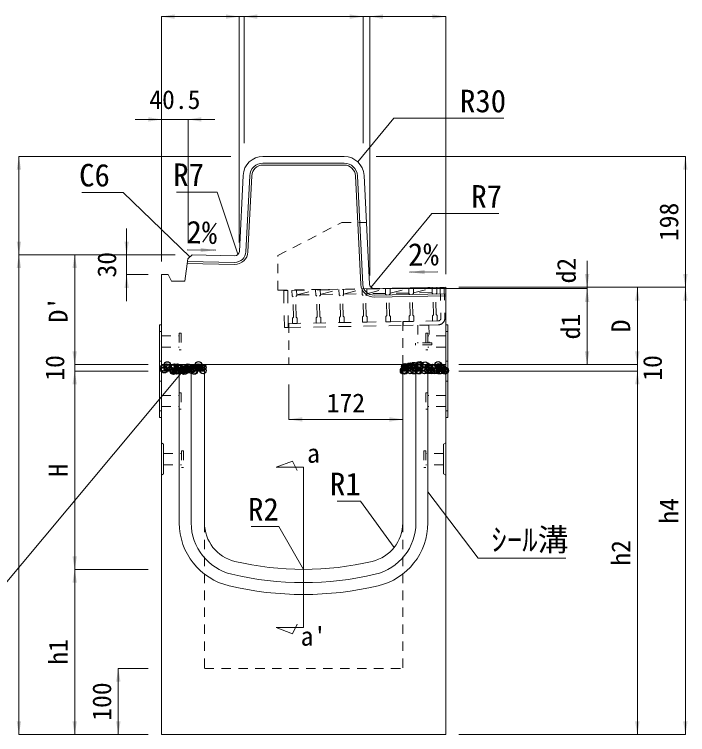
# Model space of a CAD drawing. Units: millimetres at full size. Extents: x 5964 to 125098, y -10801 to 28073.
# Drawn here: x 97862 to 98881, y 8028 to 9118 of the extents above; entities that cross this region are included whole.
import ezdxf
from ezdxf.enums import TextEntityAlignment as Align

# ---------------------------------------------------------------- set-up
doc = ezdxf.new("R2010")
doc.units = ezdxf.units.MM
doc.header["$LTSCALE"] = 19
doc.header["$PDMODE"] = 32
doc.header["$PDSIZE"] = 9.5
for name, pattern in [('DASHED_SPACED', [12, 6, -6]), ('USER1', [1.35, 0.75, -0.6]), ('USER3', [2, 1, -1]), ('USER5', [1.35, 0.75, -0.6])]:
    doc.linetypes.add(name, pattern=pattern)
for name, color, linetype, lineweight in [('0_2', 7, 'Continuous', 20), ('インサート', 3, 'USER1', 9), ('グレーチング', 7, 'USER1', 5), ('ジョイント', 7, 'Continuous', 9), ('寸法引出', 7, 'Continuous', 9), ('寸法線', 7, 'Continuous', 9), ('引出線', 4, 'Continuous', 13), ('本体', 2, 'Continuous', 9), ('補助線', 8, 'Continuous', 13)]:
    doc.layers.add(name, color=color, linetype=linetype, lineweight=lineweight)
doc.layers.add('ハッチング', color=7, linetype='Continuous')
doc.styles.add('ＭＳ ゴシック', font='')
doc.styles.get('ＭＳ ゴシック').set_extended_font_data('MS Gothic')

# ---------------------------------------------------------------- blocks, each defined once
blk = doc.blocks.new('filled_arrow')
at = {"color": 0, "linetype": 'Continuous', "lineweight": -2}
blk.add_solid([(7.5, 1.25), (0, 0), (7.5, -1.25)], dxfattribs=at)

msp = doc.modelspace()

# ---------------------------------------------------------------- linework, layer by layer
at = {"layer": '0_2', "linetype": 'DASHED_SPACED', "lineweight": 9}
msp.add_line((98514.74, 8631.19), (98514.74, 8614.19), dxfattribs=at)
at = {"layer": 'インサート'}
for p, q in [((98489.36, 8647.62), (98472.36, 8647.32)), ((98472.36, 8647.32), (98472.83, 8620.32)), ((98489.36, 8647.62), (98489.83, 8620.62)), ((98111.74, 8635.19), (98111.74, 8610.19)), ((98111.74, 8635.19), (98114.74, 8635.19)), ((98114.74, 8635.19), (98114.74, 8610.19)), ((98487.74, 8635.19), (98484.74, 8635.19)), ((98484.74, 8635.19), (98484.74, 8610.19)), ((98487.74, 8635.19), (98484.74, 8635.19)), ((98487.74, 8635.19), (98487.74, 8610.19)), ((98084.74, 8631.19), (98084.74, 8614.19)), ((98084.74, 8631.19), (98111.74, 8631.19)), ((98514.74, 8631.19), (98487.74, 8631.19)), ((98084.74, 8614.19), (98111.74, 8614.19)), ((98493.83, 8620.69), (98468.83, 8620.26)), ((98468.83, 8620.26), (98468.88, 8617.26)), ((98493.88, 8617.69), (98468.88, 8617.26)), ((98514.74, 8614.19), (98487.74, 8614.19)), ((98493.83, 8620.69), (98493.88, 8617.69)), ((98111.74, 8610.19), (98114.74, 8610.19)), ((98487.74, 8610.19), (98484.74, 8610.19)), ((98084.74, 8541.19), (98084.74, 8524.19)), ((98084.74, 8541.19), (98111.74, 8541.19)), ((98111.74, 8545.19), (98111.74, 8520.19)), ((98111.74, 8545.19), (98114.74, 8545.19)), ((98114.74, 8545.19), (98114.74, 8520.19)), ((98484.74, 8545.19), (98484.74, 8520.19)), ((98487.74, 8545.19), (98484.74, 8545.19)), ((98487.74, 8545.19), (98487.74, 8520.19)), ((98514.74, 8541.19), (98487.74, 8541.19)), ((98514.74, 8541.19), (98514.74, 8524.19)), ((98084.74, 8524.19), (98111.74, 8524.19)), ((98111.74, 8520.19), (98114.74, 8520.19)), ((98487.74, 8520.19), (98484.74, 8520.19)), ((98514.74, 8524.19), (98487.74, 8524.19)), ((98087.94, 8453.19), (98087.94, 8436.19)), ((98087.94, 8453.19), (98114.94, 8453.19)), ((98114.94, 8457.19), (98114.94, 8432.19)), ((98114.94, 8457.19), (98117.94, 8457.19)), ((98117.94, 8457.19), (98117.94, 8432.19)), ((98481.54, 8457.19), (98481.54, 8432.19)), ((98484.54, 8457.19), (98481.54, 8457.19)), ((98484.54, 8457.19), (98484.54, 8432.19)), ((98511.54, 8453.19), (98484.54, 8453.19)), ((98511.54, 8453.19), (98511.54, 8436.19)), ((98087.94, 8436.19), (98114.94, 8436.19)), ((98114.94, 8432.19), (98117.94, 8432.19)), ((98484.54, 8432.19), (98481.54, 8432.19)), ((98511.54, 8436.19), (98484.54, 8436.19))]:
    msp.add_line(p, q, dxfattribs=at)
at = {"layer": 'グレーチング', "linetype": 'USER3'}
for p, q in [((98275.67, 8699.91), (98269.67, 8699.81)), ((98269.67, 8699.81), (98270.64, 8643.82)), ((98275.67, 8699.91), (98276.64, 8643.92)), ((98282.17, 8700.02), (98501.13, 8703.83)), ((98282.17, 8700.02), (98282.3, 8692.03)), ((98289.16, 8700.15), (98289.3, 8692.15)), ((98289.29, 8693.15), (98317.96, 8700.65)), ((98317.96, 8700.65), (98318.1, 8692.65)), ((98324.96, 8700.77), (98325.1, 8692.77)), ((98325.08, 8693.77), (98353.26, 8701.26)), ((98353.26, 8701.26), (98353.39, 8693.26)), ((98360.25, 8701.38), (98360.39, 8693.38)), ((98360.38, 8694.38), (98388.55, 8701.87)), ((98388.25, 8701.87), (98388.39, 8693.87)), ((98395.25, 8701.99), (98395.39, 8693.99)), ((98395.37, 8694.99), (98423.54, 8702.48)), ((98423.54, 8702.48), (98423.68, 8694.48)), ((98430.54, 8702.6), (98430.68, 8694.6)), ((98430.67, 8695.6), (98458.84, 8703.09)), ((98458.84, 8703.09), (98458.98, 8695.1)), ((98465.84, 8703.22), (98465.98, 8695.22)), ((98465.96, 8696.22), (98494.13, 8703.71)), ((98494.13, 8703.71), (98494.27, 8695.71)), ((98501.13, 8703.83), (98501.27, 8695.83)), ((98506.63, 8703.92), (98512.63, 8704.03)), ((98506.63, 8703.92), (98507.43, 8657.93)), ((98512.63, 8704.03), (98513.43, 8658.04)), ((98512.63, 8704.03), (98513.43, 8658.04)), ((98283.83, 8690.55), (98282.3, 8692.03)), ((98284.37, 8659.56), (98283.83, 8690.55)), ((98287.83, 8690.62), (98289.3, 8692.15)), ((98288.37, 8659.63), (98287.83, 8690.62)), ((98289.29, 8693.15), (98318.08, 8693.65)), ((98319.63, 8691.17), (98318.1, 8692.65)), ((98320.16, 8660.18), (98319.63, 8691.17)), ((98323.62, 8691.24), (98325.1, 8692.77)), ((98324.16, 8660.25), (98323.62, 8691.24)), ((98325.08, 8693.77), (98353.38, 8694.26)), ((98354.92, 8691.79), (98353.39, 8693.26)), ((98355.46, 8660.79), (98354.92, 8691.79)), ((98358.92, 8691.86), (98360.39, 8693.38)), ((98359.46, 8660.86), (98358.92, 8691.86)), ((98360.38, 8694.38), (98388.67, 8694.87)), ((98389.91, 8692.4), (98388.39, 8693.87)), ((98390.45, 8661.4), (98389.91, 8692.4)), ((98393.91, 8692.46), (98395.39, 8693.99)), ((98394.45, 8661.47), (98393.91, 8692.46)), ((98423.67, 8695.48), (98395.37, 8694.99)), ((98425.21, 8693.01), (98423.68, 8694.48)), ((98425.75, 8662.01), (98425.21, 8693.01)), ((98429.21, 8693.08), (98430.68, 8694.6)), ((98429.75, 8662.08), (98429.21, 8693.08)), ((98458.96, 8696.1), (98430.67, 8695.6)), ((98460.5, 8693.62), (98458.98, 8695.1)), ((98461.04, 8662.63), (98460.5, 8693.62)), ((98464.5, 8693.69), (98465.98, 8695.22)), ((98465.04, 8662.7), (98464.5, 8693.69)), ((98494.26, 8696.71), (98465.96, 8696.22)), ((98495.8, 8694.23), (98494.27, 8695.71)), ((98496.34, 8663.24), (98495.8, 8694.23)), ((98499.8, 8694.3), (98501.27, 8695.83)), ((98500.34, 8663.31), (98499.8, 8694.3)), ((98284.37, 8659.56), (98282.9, 8658.03)), ((98282.9, 8658.03), (98283.03, 8650.03)), ((98288.37, 8659.63), (98289.89, 8658.15)), ((98289.89, 8658.15), (98290.03, 8650.15)), ((98320.16, 8660.18), (98318.69, 8658.65)), ((98318.69, 8658.65), (98318.83, 8650.65)), ((98324.16, 8660.25), (98325.69, 8658.77)), ((98325.69, 8658.77), (98325.83, 8650.78)), ((98355.46, 8660.79), (98353.98, 8659.27)), ((98353.98, 8659.27), (98354.12, 8651.27)), ((98359.46, 8660.86), (98360.98, 8659.39)), ((98360.98, 8659.39), (98361.12, 8651.39)), ((98390.45, 8661.4), (98388.98, 8659.87)), ((98388.98, 8659.87), (98389.12, 8651.88)), ((98394.45, 8661.47), (98395.98, 8660)), ((98395.98, 8660), (98396.12, 8652)), ((98425.75, 8662.01), (98424.27, 8660.49)), ((98424.27, 8660.49), (98424.41, 8652.49)), ((98429.75, 8662.08), (98431.27, 8660.61)), ((98431.27, 8660.61), (98431.41, 8652.61)), ((98461.04, 8662.63), (98459.57, 8661.1)), ((98459.57, 8661.1), (98459.71, 8653.1)), ((98465.04, 8662.7), (98466.57, 8661.22)), ((98466.57, 8661.22), (98466.71, 8653.22)), ((98496.34, 8663.24), (98494.86, 8661.71)), ((98494.86, 8661.71), (98495, 8653.71)), ((98500.34, 8663.31), (98501.86, 8661.84)), ((98501.86, 8661.84), (98502, 8653.84)), ((98276.54, 8649.92), (98450.51, 8652.94)), ((98276.64, 8643.92), (98450.61, 8646.94)), ((98283.03, 8650.03), (98290.03, 8650.15)), ((98318.83, 8650.65), (98325.83, 8650.78)), ((98354.12, 8651.27), (98361.12, 8651.39)), ((98396.12, 8652), (98389.12, 8651.88)), ((98431.41, 8652.61), (98424.41, 8652.49)), ((98503.5, 8653.86), (98450.51, 8652.94)), ((98450.51, 8652.94), (98450.61, 8646.94)), ((98503.61, 8647.86), (98450.61, 8646.94)), ((98466.71, 8653.22), (98459.71, 8653.1)), ((98502, 8653.84), (98495, 8653.71)), ((98276.64, 8643.92), (98270.64, 8643.82))]:
    msp.add_line(p, q, dxfattribs=at)
for radius, start, end in [(4, 270.99562, 0.99536), (10, 270.99553, 0.99532)]:
    msp.add_arc((98503.43, 8657.86), radius, start, end, dxfattribs=at)
at = {"layer": 'ジョイント'}
for p, q in [((98084.74, 8647.7), (98081.54, 8647.7)), ((98081.54, 8647.7), (98081.54, 8507.7)), ((98084.74, 8647.7), (98084.74, 8507.7)), ((98514.74, 8647.7), (98517.94, 8647.7)), ((98514.74, 8647.7), (98514.74, 8507.7)), ((98517.94, 8647.7), (98517.94, 8507.7)), ((98084.74, 8507.7), (98081.54, 8507.7)), ((98514.74, 8507.7), (98517.94, 8507.7))]:
    msp.add_line(p, q, dxfattribs=at)
at = {"layer": 'ジョイント', "linetype": 'USER5', "lineweight": 5}
for p, q in [((98084.74, 8637.7), (98081.54, 8637.7)), ((98514.74, 8637.7), (98517.94, 8637.7)), ((98084.74, 8592.7), (98081.54, 8592.7)), ((98514.74, 8592.7), (98517.94, 8592.7)), ((98084.74, 8562.7), (98081.54, 8562.7)), ((98514.74, 8562.7), (98517.94, 8562.7)), ((98084.74, 8517.7), (98081.54, 8517.7)), ((98514.74, 8517.7), (98517.94, 8517.7))]:
    msp.add_line(p, q, dxfattribs=at)
at = {"layer": 'ハッチング'}
for p in [(98093.62, 8587.31), (98140.81, 8587.66), (98459.61, 8585.4), (98462.25, 8585.74), (98466.38, 8586.29), (98473.28, 8587.2), (98475.93, 8587.54), (98483.72, 8587.13), (98503.41, 8587.54), (98087.49, 8582.61), (98089.01, 8579.77), (98093, 8583.99), (98095.14, 8582.63), (98100.79, 8582.78), (98102.85, 8577.71), (98103.7, 8578), (98104.28, 8584.23), (98106.35, 8578.35), (98107.66, 8578.02), (98108.82, 8584.02), (98109.34, 8579.6), (98110.27, 8578.74), (98110.48, 8578.89), (98110.96, 8582.65), (98113.78, 8582.72), (98117.38, 8579.8), (98118.67, 8577.74), (98120.02, 8580.15), (98120.95, 8578.19), (98124.15, 8580.69), (98124.61, 8584.06), (98124.64, 8584.05), (98125.54, 8583.2), (98126.78, 8582.68), (98127.5, 8583.22), (98129.96, 8579.15), (98131.05, 8581.6), (98133.69, 8581.95), (98133.95, 8578.13), (98134.49, 8577.77), (98137.82, 8582.49), (98140.46, 8584.08), (98140.8, 8583.39), (98142.6, 8582.71), (98144.72, 8583.4), (98145.23, 8583.61), (98147.37, 8583.75), (98147.67, 8578.62), (98450.89, 8578.34), (98452.24, 8579.07), (98452.71, 8584.49), (98453.18, 8578.21), (98454.05, 8582.94), (98456.85, 8584.65), (98459, 8583.29), (98461.22, 8578.41), (98466.71, 8578.37), (98467.51, 8583.53), (98467.77, 8583.44), (98468.45, 8582.67), (98472.67, 8584.68), (98472.87, 8578.62), (98474.22, 8578.35), (98474.82, 8583.32), (98481.07, 8583.6), (98482.53, 8578.4), (98487.94, 8578.84), (98488.14, 8583.08), (98488.49, 8584.71), (98490.64, 8583.34), (98493.2, 8578.44), (98494.07, 8583.54), (98498.35, 8578.43), (98501.24, 8579.01), (98504.31, 8584.74), (98505.31, 8578.26), (98506.46, 8583.37), (98507.79, 8584.04), (98507.96, 8578.61), (98508.47, 8582.9), (98509.4, 8582.04), (98512.09, 8579.15), (98513.82, 8578), (98514.17, 8578.46), (98514.23, 8578.95)]:
    msp.add_point(p, dxfattribs=at)
at = {"layer": '寸法引出'}
for p, q in [((98258.1, 8432.35), (98282.85, 8441.55)), ((98282.85, 8441.55), (98290.02, 8427.23)), ((98299.74, 8432.35), (98258.1, 8432.35)), ((98299.74, 8432.35), (98299.74, 8189.66)), ((98258.1, 8189.66), (98282.85, 8180.46)), ((98299.74, 8189.66), (98258.1, 8189.66)), ((98282.85, 8180.46), (98290.02, 8194.78))]:
    msp.add_line(p, q, dxfattribs=at)
at = {"layer": '寸法線'}
for p, q in [((98084.74, 9114.45), (98202.22, 9114.45)), ((98084.74, 8774.69), (98084.74, 9114.45)), ((98162.22, 9114.45), (98249.74, 9114.45)), ((98202.22, 8772.34), (98202.22, 9114.45)), ((98202.22, 8772.34), (98202.22, 9114.45)), ((98209.74, 8922.69), (98209.74, 9114.45)), ((98209.74, 9114.45), (98389.74, 9114.45)), ((98209.74, 8922.69), (98209.74, 9114.45)), ((98349.74, 9114.45), (98439.74, 9114.45)), ((98389.74, 8922.69), (98389.74, 9114.45)), ((98389.74, 8922.69), (98389.74, 9114.45)), ((98399.74, 8722.69), (98399.74, 9114.45)), ((98399.74, 9114.45), (98514.74, 9114.45)), ((98399.74, 8722.69), (98399.74, 9114.45)), ((98514.74, 8724.69), (98514.74, 9114.45)), ((98044.74, 8958.86), (98165.24, 8958.86)), ((98084.74, 8743.88), (98084.74, 8958.86)), ((98125.24, 8773.88), (98125.24, 8958.86)), ((97869.08, 8753.88), (97869.08, 8902.69)), ((98189.74, 8902.69), (97869.08, 8902.69)), ((98409.74, 8902.69), (98877.37, 8902.69)), ((98877.37, 8902.69), (98877.37, 8704.69)), ((98032.06, 8683.88), (98032.06, 8793.88)), ((97869.08, 8027.7), (97869.08, 8753.88)), ((98105.24, 8753.88), (97869.08, 8753.88)), ((98105.24, 8753.88), (97869.08, 8753.88)), ((97953.45, 8753.88), (97953.45, 8587.69)), ((98105.24, 8753.88), (97953.45, 8753.88)), ((98105.24, 8753.88), (98032.06, 8753.88)), ((98728.67, 8744.69), (98728.67, 8662.69)), ((98064.74, 8723.88), (98032.06, 8723.88)), ((98419.74, 8702.69), (98728.67, 8702.69)), ((98419.74, 8702.69), (98728.67, 8702.69)), ((98534.74, 8704.69), (98877.37, 8704.69)), ((98534.74, 8704.69), (98728.67, 8704.69)), ((98534.74, 8704.69), (98804.68, 8704.69)), ((98534.74, 8704.69), (98877.37, 8704.69)), ((98728.67, 8702.69), (98728.67, 8587.69)), ((98804.68, 8704.69), (98804.68, 8587.69)), ((98877.37, 8704.69), (98877.37, 8027.7)), ((97953.45, 8537.69), (97953.45, 8627.69)), ((98804.68, 8537.69), (98804.68, 8627.69)), ((98064.74, 8587.69), (97953.45, 8587.69)), ((98064.74, 8587.69), (97953.45, 8587.69)), ((98534.74, 8587.69), (98728.67, 8587.69)), ((98534.74, 8587.69), (98804.68, 8587.69)), ((98534.74, 8587.69), (98804.68, 8587.69)), ((97953.45, 8577.69), (97953.45, 8277.69)), ((98064.74, 8577.69), (97953.45, 8577.69)), ((98064.74, 8577.69), (97953.45, 8577.69)), ((98534.74, 8577.69), (98804.68, 8577.69)), ((98534.74, 8577.69), (98804.68, 8577.69)), ((98804.68, 8577.69), (98804.68, 8027.7)), ((98277.67, 8557.69), (98277.67, 8504.77)), ((98449.74, 8557.69), (98449.74, 8504.77)), ((98277.67, 8504.77), (98449.74, 8504.77)), ((98064.74, 8277.69), (97953.45, 8277.69)), ((97953.45, 8277.69), (97953.45, 8027.7)), ((98064.74, 8277.69), (97953.45, 8277.69)), ((98019.48, 8027.7), (98019.48, 8127.7)), ((98064.74, 8127.7), (98019.48, 8127.7)), ((98064.74, 8027.7), (97869.08, 8027.7)), ((98064.74, 8027.7), (97953.45, 8027.7)), ((98064.74, 8027.7), (98019.48, 8027.7)), ((98534.74, 8027.7), (98804.68, 8027.7)), ((98658.42, 8027.7), (98877.37, 8027.7))]:
    msp.add_line(p, q, dxfattribs=at)
at = {"layer": '引出線'}
for points in [[(98381.88, 8894.43), (98436.39, 8960.62), (98602.55, 8960.62)], [(98127.87, 8750.85), (98026.69, 8848.34), (97964.29, 8848.34)], [(98200.41, 8754.63), (98169.2, 8848.94), (98107.72, 8848.94)], [(98401.57, 8704.63), (98493.53, 8816.26), (98595.01, 8816.26)], [(98117.24, 8577.7), (97837.8, 8243.71), (97637.07, 8243.71)], [(98487.74, 8395.36), (98563.93, 8294.63), (98696.68, 8294.63)], [(98436.81, 8311.01), (98386.1, 8381.01), (98350.65, 8381.01)], [(98299.74, 8277.7), (98262.29, 8342.71), (98220.26, 8342.71)]]:
    msp.add_lwpolyline(points, dxfattribs=at)
at = {"layer": '引出線', "lineweight": 9}
for points in [[(98164.03, 8760.8), (98123.67, 8761.61), (98166.79, 8760.75)], [(98462.72, 8727.48), (98503.08, 8728.29), (98459.96, 8727.43)]]:
    msp.add_lwpolyline(points, dxfattribs=at)
at = {"layer": '本体', "lineweight": 20}
for p, q in [((98238.28, 8902.69), (98361.2, 8902.69)), ((98202.56, 8759.13), (98208.31, 8874.19)), ((98399.4, 8709.46), (98391.16, 8874.19)), ((98131.24, 8753.76), (98195.43, 8752.48)), ((98084.74, 8723.88), (98084.74, 8587.69)), ((98406.51, 8702.81), (98514.74, 8704.69)), ((98514.74, 8587.69), (98514.74, 8704.69)), ((98084.74, 8587.69), (98084.74, 8577.69)), ((98514.74, 8587.69), (98084.74, 8587.69)), ((98149.74, 8587.69), (98149.74, 8577.69)), ((98449.74, 8577.69), (98449.74, 8587.69)), ((98514.74, 8577.69), (98514.74, 8587.69)), ((98084.74, 8577.69), (98084.74, 8027.7)), ((98149.74, 8577.69), (98084.74, 8577.69)), ((98149.74, 8348.22), (98149.74, 8577.69)), ((98449.74, 8348.22), (98449.74, 8577.69)), ((98514.74, 8577.69), (98449.74, 8577.69)), ((98514.74, 8027.7), (98514.74, 8577.69)), ((98084.74, 8027.7), (98514.74, 8027.7))]:
    msp.add_line(p, q, dxfattribs=at)
at = {"layer": '本体', "color": 4, "lineweight": 5}
for p, q in [((98238.28, 8892.69), (98361.2, 8892.69)), ((98238.28, 8889.69), (98361.2, 8889.69)), ((98212.55, 8758.63), (98218.3, 8873.69)), ((98215.54, 8758.48), (98221.3, 8873.54)), ((98386.42, 8708.81), (98378.18, 8873.54)), ((98389.41, 8708.96), (98381.18, 8873.69)), ((98123.99, 8743.91), (98195.23, 8742.48)), ((98123.62, 8740.91), (98195.17, 8739.48)), ((98406.69, 8692.81), (98514.74, 8694.69)), ((98406.74, 8689.81), (98514.74, 8691.69)), ((98111.74, 8348.22), (98111.74, 8577.69)), ((98129.74, 8348.22), (98129.74, 8577.69)), ((98469.74, 8348.22), (98469.74, 8577.69)), ((98487.74, 8348.22), (98487.74, 8577.69)), ((98084.74, 8469.19), (98087.94, 8467.19)), ((98087.94, 8467.19), (98087.94, 8422.19)), ((98514.74, 8469.19), (98511.54, 8467.19)), ((98511.54, 8467.19), (98511.54, 8422.19)), ((98084.74, 8420.19), (98087.94, 8422.19)), ((98514.74, 8420.19), (98511.54, 8422.19))]:
    msp.add_line(p, q, dxfattribs=at)
at = {"layer": '本体', "linetype": 'USER1'}
for p, q in [((98260.55, 8752.69), (98357.44, 8802.69)), ((98357.44, 8802.69), (98394.74, 8802.69)), ((98260.55, 8700.28), (98260.55, 8752.69)), ((98260.55, 8700.28), (98406.51, 8702.81)), ((98277.67, 8649.94), (98277.67, 8587.69)), ((98449.74, 8587.69), (98449.74, 8652.93)), ((98149.74, 8348.22), (98149.74, 8127.7)), ((98449.74, 8348.22), (98449.74, 8127.7)), ((98149.74, 8127.7), (98449.74, 8127.7))]:
    msp.add_line(p, q, dxfattribs=at)
at = {"layer": '本体', "lineweight": 13}
for p, q in [((98124.5, 8747.93), (98131.24, 8753.76)), ((98124.5, 8747.93), (98120.24, 8713.88)), ((98094.74, 8723.88), (98084.74, 8723.88)), ((98099.74, 8713.88), (98094.74, 8723.88)), ((98120.24, 8713.88), (98099.74, 8713.88))]:
    msp.add_line(p, q, dxfattribs=at)
at = {"layer": '本体', "lineweight": 20}
for centre, radius, start, end in [((98238.28, 8872.69), 30, 90, 177.13784), ((98361.2, 8872.69), 30, 2.86268, 90), ((98195.57, 8759.48), 7, 268.85424, 357.13784), ((98406.39, 8709.81), 7, 182.86268, 270.99344), ((98209.74, 8348.22), 60, 180, 256.65785), ((98389.74, 8348.22), 60, 283.34237, 0), ((98299.74, 8727.69), 450, 256.65777, 283.34225)]:
    msp.add_arc(centre, radius, start, end, dxfattribs=at)
at = {"layer": '本体', "color": 4, "lineweight": 5}
for centre, radius, start, end in [((98238.28, 8872.69), 20, 90, 177.13784), ((98238.28, 8872.69), 17, 90, 177.13758), ((98361.2, 8872.69), 20, 2.86268, 90), ((98361.2, 8872.69), 17, 2.8624, 90), ((98195.57, 8759.48), 20, 268.85424, 357.13784), ((98195.57, 8759.48), 17, 268.85424, 357.13784), ((98406.39, 8709.81), 20, 182.86268, 270.99344), ((98406.39, 8709.81), 17, 182.86268, 270.99344), ((98209.74, 8348.22), 98, 180, 256.65785), ((98209.74, 8348.22), 80, 180, 256.65785), ((98389.74, 8348.22), 80, 283.34237, 0), ((98389.74, 8348.22), 98, 283.34237, 0), ((98299.74, 8727.69), 470, 256.65777, 283.34225), ((98299.74, 8727.69), 488, 256.65777, 283.34225)]:
    msp.add_arc(centre, radius, start, end, dxfattribs=at)
at = {"layer": '補助線'}
for p, q in [((98084.74, 8577.7), (98081.54, 8577.7)), ((98514.74, 8577.7), (98517.94, 8577.7))]:
    msp.add_line(p, q, dxfattribs=at)

# ---------------------------------------------------------------- block references
at = {"layer": '寸法線', "xscale": 2.67, "yscale": 2.67}
for p in [(98084.74, 9114.45), (98209.74, 9114.45), (98209.74, 9114.45), (98399.74, 9114.45), (98399.74, 9114.45), (98125.24, 8958.86), (98277.67, 8504.77)]:
    msp.add_blockref('filled_arrow', p, dxfattribs=at)
for p, rotation in [((98202.22, 9114.45), 180), ((98202.22, 9114.45), 180), ((98389.74, 9114.45), 180), ((98389.74, 9114.45), 180), ((98514.74, 9114.45), 180), ((98084.74, 8958.86), 180), ((97869.08, 8902.69), 270), ((98877.37, 8902.69), 270), ((97869.08, 8753.88), 90), ((98032.06, 8753.88), 90), ((97869.08, 8753.88), 270), ((97953.45, 8753.88), 270), ((98032.06, 8723.88), 270), ((98728.67, 8704.69), 90), ((98877.37, 8704.69), 90), ((98728.67, 8702.69), 270), ((98728.67, 8702.69), 270), ((98804.68, 8704.69), 270), ((98877.37, 8704.69), 270), ((97953.45, 8587.69), 90), ((97953.45, 8587.69), 90), ((98728.67, 8587.69), 90), ((98804.68, 8587.69), 90), ((98804.68, 8587.69), 90), ((97953.45, 8577.69), 270), ((97953.45, 8577.69), 270), ((98804.68, 8577.69), 270), ((98804.68, 8577.69), 270), ((98449.74, 8504.77), 180), ((97953.45, 8277.69), 90), ((97953.45, 8277.69), 270), ((98019.48, 8127.7), 270), ((97869.08, 8027.7), 90), ((97953.45, 8027.7), 90), ((98019.48, 8027.7), 90), ((98804.68, 8027.7), 90), ((98877.37, 8027.7), 90)]:
    msp.add_blockref('filled_arrow', p, dxfattribs=dict(at, rotation=rotation))
at = {"layer": '引出線', "xscale": 0.133, "yscale": 0.133}
for p, rotation in [((98381.88, 8894.43), 50.5), ((98200.41, 8754.63), 108.3), ((98127.87, 8750.85), 136.1), ((98401.57, 8704.63), 50.5), ((98117.24, 8577.7), 230.1), ((98487.74, 8395.36), 307.1), ((98436.81, 8311.01), 125.9), ((98299.74, 8277.7), 119.9)]:
    msp.add_blockref('filled_arrow', p, dxfattribs=dict(at, rotation=rotation))
at = {"layer": '引出線', "lineweight": 9, "xscale": 2.67, "yscale": 2.67}
for p, rotation in [((98164.03, 8760.8), 178.9), ((98462.72, 8727.48), 1.1)]:
    msp.add_blockref('filled_arrow', p, dxfattribs=dict(at, rotation=rotation))

# ---------------------------------------------------------------- texts
at = {"layer": '0_2', "style": 'ＭＳ ゴシック'}
for s, p in [('a', (98314.65, 8453.45)), ("a'", (98314.65, 8176.56))]:
    msp.add_text(s, height=28.48, dxfattribs=at).set_placement(p, align=Align.MIDDLE_CENTER)
at = {"layer": '寸法線', "style": 'ＭＳ ゴシック'}
for s, p in [('40.5', (98104.99, 8988.86)), ('172', (98363.7, 8529.77))]:
    msp.add_text(s, height=28.48, dxfattribs=at).set_placement(p, align=Align.MIDDLE_CENTER)
for s, p in [('198', (98852.37, 8803.69)), ('30', (98002.06, 8738.88)), ('d2', (98697.35, 8729.96)), ("D'", (97928.45, 8670.79)), ('d1', (98703.67, 8645.19)), ('D', (98779.68, 8646.19)), ('10', (97923.45, 8582.69)), ('10', (98827.52, 8582.69)), ('H', (97928.45, 8427.69)), ('h4', (98852.37, 8366.19)), ('h2', (98779.68, 8302.7)), ('h1', (97928.45, 8152.7)), ('100', (97994.48, 8077.7))]:
    msp.add_text(s, height=28.48, rotation=90, dxfattribs=at).set_placement(p, align=Align.MIDDLE_CENTER)
at = {"layer": '引出線', "style": 'ＭＳ ゴシック'}
for s, p in [('R30', (98536.39, 9003.82)), ('R7', (98553.53, 8859.46)), ('ｼｰﾙ溝', (98583.93, 8339.84))]:
    msp.add_text(s, height=34.18, dxfattribs=at).set_placement(p, align=Align.TOP_LEFT)
for s, p in [('C6', (98006.69, 8891.54)), ('R7', (98149.2, 8892.14)), ('R1', (98386.1, 8424.21)), ('R2', (98262.29, 8385.91))]:
    msp.add_text(s, height=34.18, dxfattribs=at).set_placement(p, align=Align.TOP_RIGHT)
for rotation, p in [(358.854, (98146.11, 8805.1)), (1.146, (98480.64, 8771.78))]:
    msp.add_text('2%', height=34.18, rotation=rotation, dxfattribs=at).set_placement(p, align=Align.TOP_CENTER)

doc.saveas('drawing.dxf')
